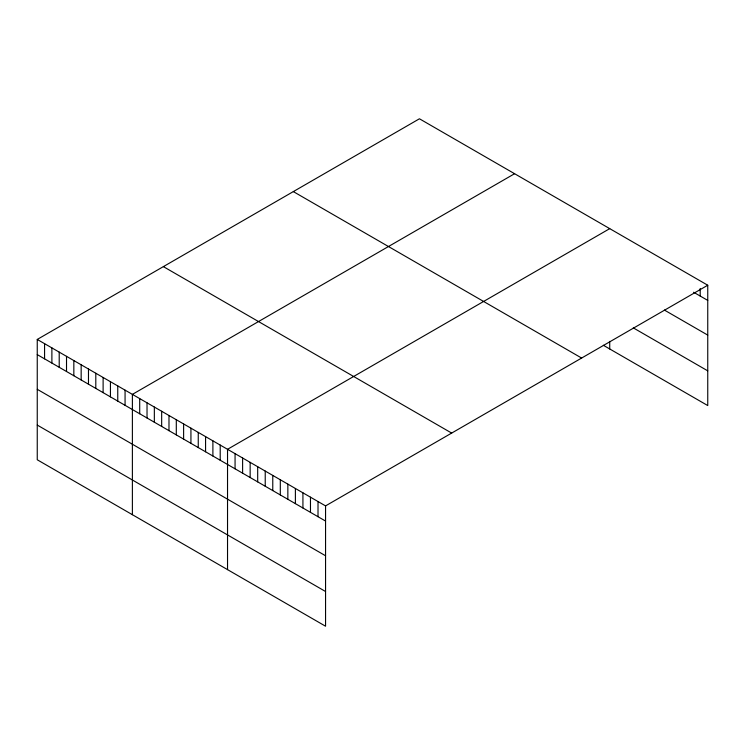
<?xml version="1.0" encoding="UTF-8"?>
<svg xmlns="http://www.w3.org/2000/svg" width="745" height="745" viewBox="0 0 745 745"><rect width="100%" height="100%" fill="white"/><g stroke="black" fill="none" stroke-linecap="round" stroke-linejoin="round"><path stroke-width="1.12" d="M37.25 339.441L325.556 505.892L325.556 626.219L37.25 459.767L37.25 339.441L419.444 118.781L707.75 285.233L707.75 405.559L603.32 345.27M514.59 173.706L132.387 394.375L132.387 514.693M609.727 228.641L227.532 449.3L227.532 569.627M325.556 505.892L707.75 285.233M693.614 292.236L707.75 300.403M664.391 310.069L707.75 335.101M633.287 327.865L707.75 370.852M293.325 191.595L581.621 358.047M163.379 266.626L451.675 433.078M37.25 354.611L325.556 521.062M37.25 389.309L325.556 555.761M37.25 425.069L325.556 591.511M700.207 288.464L700.207 296.044M609.727 341.378L609.727 348.967M318.013 501.534L318.013 516.704M310.469 497.185L310.469 512.355M302.926 492.836L302.926 507.997M295.392 488.478L295.392 503.648M287.849 484.129L287.849 499.29M280.306 479.771L280.306 494.941M272.772 475.422L272.772 490.582M265.229 471.063L265.229 486.234M257.686 466.715L257.686 481.875M250.152 462.356L250.152 477.526M242.609 458.007L242.609 473.177M235.066 453.649L235.066 468.819M220.213 445.072L220.213 460.242M212.893 440.844L212.893 456.014M205.573 436.626L205.573 451.787M198.254 432.398L198.254 447.568M190.934 428.17L190.934 443.34M183.615 423.952L183.615 439.112M176.304 419.724L176.304 434.894M168.985 415.496L168.985 430.666M161.665 411.268L161.665 426.438M154.345 407.049L154.345 422.21M147.026 402.822L147.026 417.992M139.706 398.594L139.706 413.764M125.067 390.147L125.067 405.317M117.757 385.919L117.757 401.089M110.437 381.691L110.437 396.862M103.117 377.473L103.117 392.634M95.798 373.245L95.798 388.415M88.478 369.017L88.478 384.187M81.158 364.799L81.158 379.959M73.839 360.571L73.839 375.741M66.519 356.343L66.519 371.513M59.209 352.115L59.209 367.285M51.889 347.896L51.889 363.057M44.57 343.669L44.57 358.839"/></g></svg>
